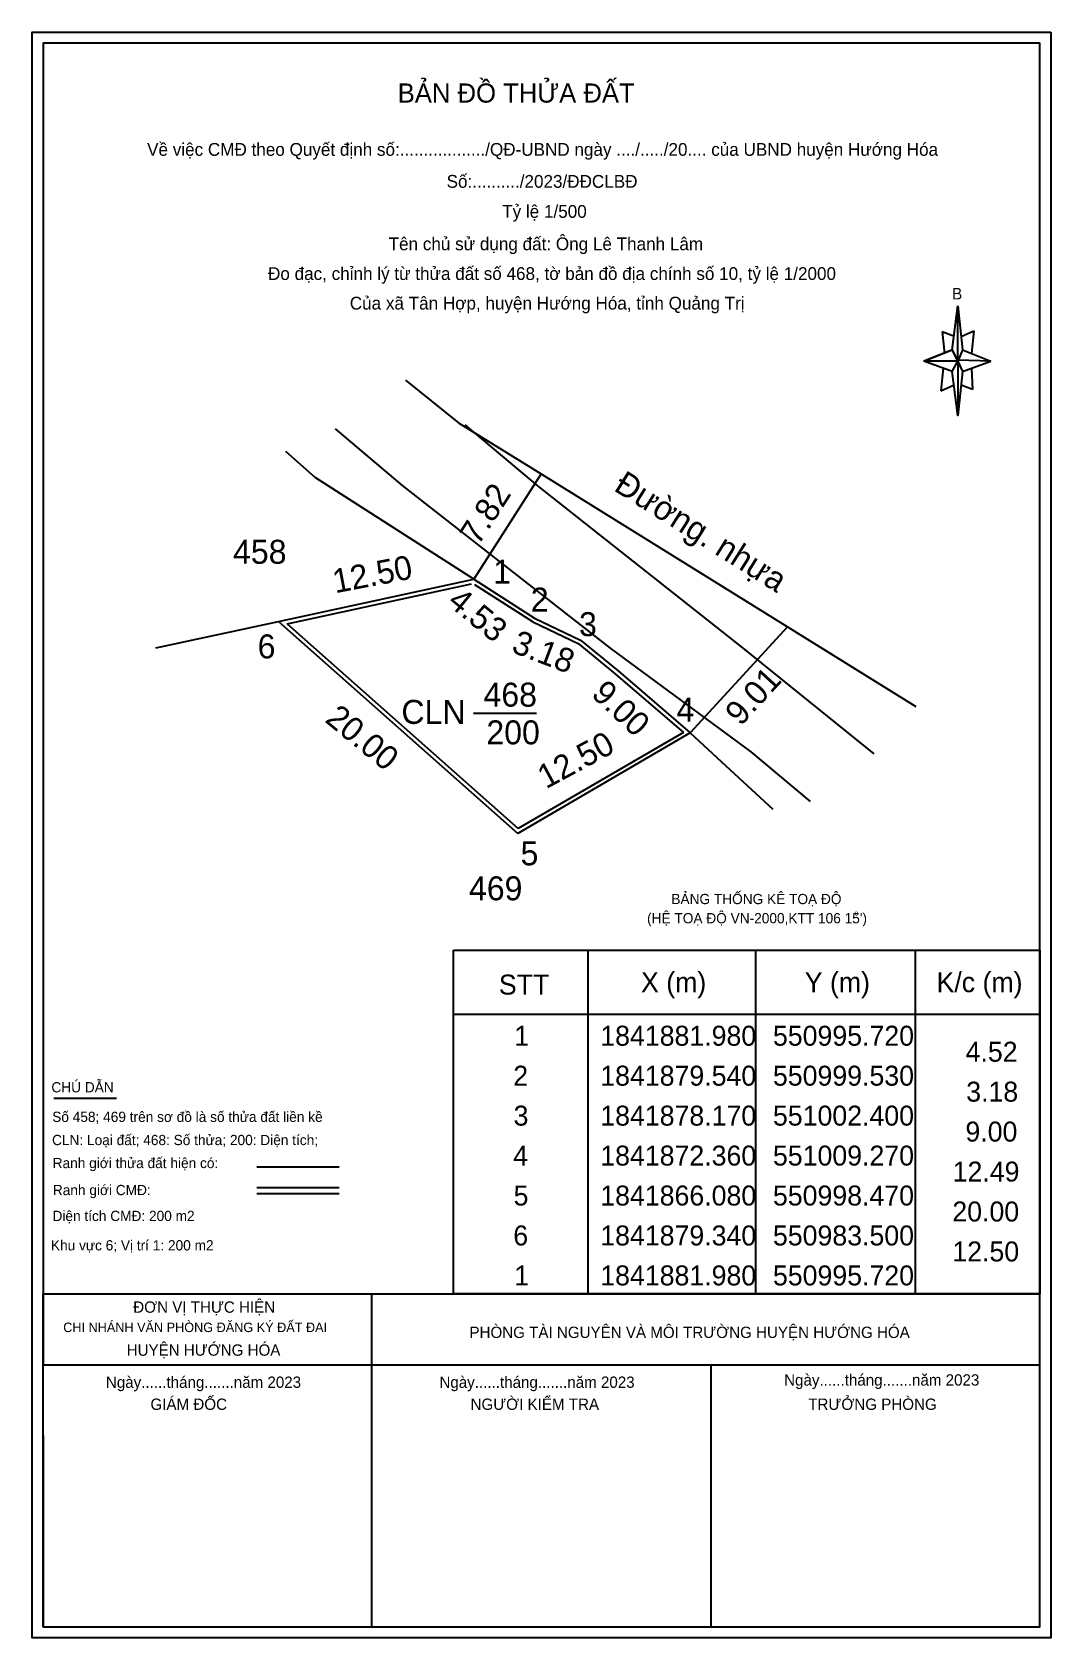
# Model space of a CAD drawing. Extents: x 550968 to 551032, y 1841816 to 1841916.
import ezdxf

# ---------------------------------------------------------------- set-up
doc = ezdxf.new("R2010")
doc.units = 0
for name, color, linetype in [('Level 10', 7, 'Continuous'), ('Level 22', 7, 'Continuous'), ('Level 5', 7, 'Continuous'), ('Level 63', 7, 'Continuous')]:
    doc.layers.add(name, color=color, linetype=linetype)

msp = doc.modelspace()

# ---------------------------------------------------------------- linework, layer by layer
at = {"layer": 'Level 10'}
for p, q in [((550983.5, 1841879.34), (550998.47, 1841866.08)), ((550984.04, 1841879.2), (550998.5, 1841866.38)), ((551015.36, 1841879), (551009.27, 1841872.36)), ((550995.7, 1841873.6), (550999.65, 1841873.6)), ((551009.27, 1841872.36), (550998.47, 1841866.08)), ((551008.84, 1841872.4), (550998.5, 1841866.38))]:
    msp.add_line(p, q, dxfattribs=at)
at = {"layer": 'Level 22'}
for p, q in [((551025.67, 1841896.33), (551026.03, 1841899.09)), ((551025.82, 1841897.18), (551025.04, 1841897.46)), ((551025.04, 1841897.46), (551025.18, 1841896.11)), ((551026.24, 1841897.18), (551027.02, 1841897.53)), ((551027.02, 1841897.53), (551026.88, 1841896.11)), ((551025.67, 1841896.33), (551023.9, 1841895.62)), ((551023.9, 1841895.62), (551025.67, 1841896.33)), ((551025.67, 1841894.98), (551023.9, 1841895.62)), ((551026.03, 1841895.62), (551023.9, 1841895.62)), ((551026.03, 1841895.62), (551025.67, 1841896.33)), ((551025.67, 1841896.33), (551026.31, 1841894.98)), ((551028.08, 1841895.62), (551026.03, 1841895.69)), ((551026.03, 1841895.69), (551026.03, 1841895.62)), ((551026.03, 1841895.62), (551026.31, 1841894.98)), ((551026.31, 1841896.33), (551028.08, 1841895.62)), ((551026.31, 1841894.98), (551028.08, 1841895.62)), ((551026.31, 1841894.98), (551028.08, 1841895.62)), ((551025.11, 1841895.19), (551024.97, 1841893.77)), ((551026.31, 1841894.98), (551026.03, 1841892.22)), ((551026.88, 1841895.19), (551026.95, 1841893.85)), ((551024.97, 1841893.77), (551025.75, 1841894.13)), ((551026.95, 1841893.85), (551026.24, 1841894.13)), ((550969.43, 1841849.51), (550973.35, 1841849.51)), ((550982.14, 1841845.22), (550987.3, 1841845.22)), ((550982.14, 1841843.91), (550987.3, 1841843.91)), ((550982.14, 1841843.55), (550987.3, 1841843.55)), ((550968.76, 1841837.26), (551031.16, 1841837.26)), ((550968.76, 1841816.43), (550968.76, 1841837.26)), ((550989.33, 1841832.83), (550989.33, 1841837.23)), ((551031.16, 1841816.43), (551031.16, 1841837.26)), ((550968.76, 1841832.83), (550989.33, 1841832.83)), ((550989.33, 1841832.83), (551010.58, 1841832.83)), ((550989.33, 1841816.43), (550989.33, 1841832.83)), ((551010.58, 1841832.83), (551031.16, 1841832.83)), ((551010.58, 1841816.43), (551010.58, 1841832.83)), ((550989.33, 1841816.43), (551010.58, 1841816.43))]:
    msp.add_line(p, q, dxfattribs=at)
for points in [[(551031.85, 1841916.22), (551031.85, 1841815.73), (550968.07, 1841815.73), (550968.07, 1841916.22), (551031.85, 1841916.22)], [(551031.16, 1841832.83), (551031.16, 1841915.53), (550968.76, 1841915.53), (550968.76, 1841832.83)], [(550995.17, 1841891.65), (550999.71, 1841887.82), (551012.54, 1841877.7), (551020.76, 1841871.05)], [(551016.8, 1841868.07), (551013.09, 1841871.18), (551004.29, 1841877.67), (550991.25, 1841887.84), (550987.07, 1841891.4)], [(550968.76, 1841828.39), (550968.76, 1841816.43), (550989.33, 1841816.43)], [(551010.58, 1841816.43), (551031.16, 1841816.43), (551031.16, 1841828.39)]]:
    msp.add_lwpolyline(points, dxfattribs=at)
for points in [[(551026.03, 1841899.09), (551026.31, 1841896.33), (551026.03, 1841895.62)], [(551026.03, 1841895.62), (551026.03, 1841892.22), (551025.67, 1841894.98)]]:
    msp.add_lwpolyline(points, close=True, dxfattribs=at)
at = {"layer": 'Level 5'}
for p, q in [((550985.79, 1841888.35), (550983.95, 1841889.98)), ((550999.94, 1841888.57), (550995.72, 1841881.98)), ((550995.72, 1841881.98), (550985.79, 1841888.35)), ((550983.5, 1841879.34), (550995.72, 1841881.98)), ((550984.04, 1841879.2), (550995.57, 1841881.7)), ((550995.72, 1841881.98), (550999.53, 1841879.54)), ((550995.76, 1841881.66), (550999.4, 1841879.33)), ((550999.53, 1841879.54), (551002.4, 1841878.17)), ((550975.82, 1841877.68), (550983.5, 1841879.34)), ((550999.42, 1841879.31), (551002.29, 1841877.94)), ((551002.24, 1841877.98), (551004.6, 1841876.05)), ((551002.4, 1841878.17), (551004.76, 1841876.24)), ((551004.6, 1841876.05), (551008.84, 1841872.4)), ((551004.76, 1841876.24), (551009.27, 1841872.36)), ((551009.27, 1841872.36), (551011.78, 1841870.06)), ((551011.78, 1841870.06), (551014.44, 1841867.6))]:
    msp.add_line(p, q, dxfattribs=at)
msp.add_lwpolyline([(550991.44, 1841894.45), (550994.77, 1841891.78), (551000, 1841888.53), (551023.39, 1841874.02)], dxfattribs=at)
at = {"layer": 'Level 63'}
for p, q in [((551002.86, 1841858.76), (551002.86, 1841837.26)), ((551013.36, 1841858.76), (551013.36, 1841837.26)), ((551023.36, 1841858.76), (551023.36, 1841837.26)), ((550994.46, 1841854.76), (551031.16, 1841854.76))]:
    msp.add_line(p, q, dxfattribs=at)
msp.add_lwpolyline([(550994.46, 1841858.76), (551031.16, 1841858.76), (551031.16, 1841837.26), (550994.46, 1841837.26)], close=True, dxfattribs=at)

# ---------------------------------------------------------------- texts
at = {"layer": 'Level 22'}
for s, height, p in [('BẢN ĐỒ THỬA ĐẤT', 1.2, (550990.96, 1841911.81)), ('Về việc CMĐ theo Quyết định số:................../QĐ-UBND ngày ..../...../20.... của UBND huyện Hướng Hóa', 0.8, (550975.27, 1841908.48)), ('Số:........../2023/ĐĐCLBĐ', 0.8, (550994.02, 1841906.48)), ('Tỷ lệ 1/500', 0.8, (550997.5, 1841904.6)), ('Tên chủ sử dụng đất: Ông Lê Thanh Lâm', 0.8, (550990.39, 1841902.57)), ('Đo đạc, chỉnh lý từ thửa đất số 468, tờ bản đồ địa chính số 10, tỷ lệ 1/2000', 0.8, (550982.84, 1841900.71)), ('Của xã Tân Hợp, huyện Hướng Hóa, tỉnh Quảng Trị', 0.8, (550987.96, 1841898.86)), ('B', 0.72, (551025.66, 1841899.49)), ('BẢNG THỐNG KÊ TOẠ ĐỘ', 0.64, (551008.09, 1841861.65)), ("(HỆ TOẠ ĐỘ VN-2000,KTT 106 15')", 0.64, (551006.57, 1841860.45)), ('o', 0.32, (551019.55, 1841860.94)), ('CHÚ DẪN', 0.64, (550969.28, 1841849.87)), ('Số 458; 469 trên sơ đồ là số thửa đất liền kề', 0.64, (550969.33, 1841848.02)), ('CLN: Loại đất; 468: Số thửa; 200: Diện tích;', 0.64, (550969.32, 1841846.57)), ('Ranh giới thửa đất hiện có:', 0.64, (550969.36, 1841845.13)), ('Ranh giới CMĐ:', 0.64, (550969.37, 1841843.44)), ('Diện tích CMĐ: 200 m2', 0.64, (550969.35, 1841841.82)), ('Khu vực 6; Vị trí 1: 200 m2', 0.64, (550969.25, 1841839.98)), ('ĐƠN VỊ THỰC HIỆN', 0.7086, (550974.4, 1841836.08)), ('CHI NHÁNH VĂN PHÒNG ĐĂNG KÝ ĐẤT ĐAI', 0.5928, (550970.02, 1841834.87)), ('PHÒNG TÀI NGUYÊN VÀ MÔI TRƯỜNG HUYỆN HƯỚNG HÓA', 0.7086, (550995.45, 1841834.5)), ('HUYỆN HƯỚNG HÓA', 0.7086, (550973.99, 1841833.39)), ('Ngày......tháng.......năm 2023', 0.7086, (550972.69, 1841831.38)), ('Ngày......tháng.......năm 2023', 0.7086, (550993.57, 1841831.38)), ('Ngày......tháng.......năm 2023', 0.7086, (551015.15, 1841831.52)), ('GIÁM ĐỐC', 0.709, (550975.48, 1841830)), ('NGƯỜI KIỂM TRA', 0.7086, (550995.52, 1841830)), ('TRƯỞNG PHÒNG', 0.7086, (551016.66, 1841830))]:
    msp.add_text(s, height=height, dxfattribs=at).set_placement(p)
at = {"layer": 'Level 5'}
for s, rotation, p in [('Đường. nhựa', 327.8618, (551004.42, 1841887.57)), ('7.82', 57.3323, (550996.01, 1841884.05)), ('12.50', 10.7794, (550987.04, 1841881.1)), ('4.53', 320.573, (550994, 1841880.43)), ('3.18', 339.1847, (550998.01, 1841877.44)), ('9.00', 316.723, (551003.01, 1841874.71)), ('9.01', 47.4189, (551012.43, 1841872.74)), ('20.00', 320.573, (550986.34, 1841873.1)), ('12.50', 28.3873, (551000.24, 1841868.83))]:
    msp.add_text(s, height=1.5, rotation=rotation, dxfattribs=at).set_placement(p)
for s, p in [('458', (550980.65, 1841882.95)), ('1', (550996.93, 1841881.7)), ('2', (550999.29, 1841879.96)), ('3', (551002.31, 1841878.42)), ('6', (550982.19, 1841877.03)), ('468', (550996.33, 1841874.01)), ('CLN', (550991.19, 1841872.93)), ('4', (551008.41, 1841873.07)), ('200', (550996.51, 1841871.65)), ('5', (550998.65, 1841864.08)), ('469', (550995.42, 1841861.89))]:
    msp.add_text(s, height=1.5, dxfattribs=at).set_placement(p)
at = {"layer": 'Level 63'}
for s, p in [('X (m)', (551006.19, 1841856.14)), ('Y (m)', (551016.44, 1841856.14)), ('K/c (m)', (551024.69, 1841856.14)), ('STT', (550997.29, 1841855.99)), (' 1', (550997.79, 1841852.79)), ('1841881.980', (551003.64, 1841852.79)), ('550995.720', (551014.45, 1841852.79)), ('4.52', (551026.51, 1841851.79)), (' 2', (550997.73, 1841850.29)), ('1841879.540', (551003.64, 1841850.29)), ('550999.530', (551014.45, 1841850.29)), ('3.18', (551026.55, 1841849.29)), (' 3', (550997.75, 1841847.79)), ('1841878.170', (551003.64, 1841847.79)), ('551002.400', (551014.45, 1841847.79)), ('9.00', (551026.5, 1841846.79)), (' 4', (550997.72, 1841845.29)), ('1841872.360', (551003.64, 1841845.29)), ('551009.270', (551014.45, 1841845.29)), ('12.49', (551025.7, 1841844.29)), (' 5', (550997.75, 1841842.79)), ('1841866.080', (551003.64, 1841842.79)), ('550998.470', (551014.45, 1841842.79)), ('20.00', (551025.68, 1841841.79)), (' 6', (550997.73, 1841840.29)), ('1841879.340', (551003.64, 1841840.29)), ('550983.500', (551014.45, 1841840.29)), ('12.50', (551025.68, 1841839.29)), (' 1', (550997.79, 1841837.79)), ('1841881.980', (551003.64, 1841837.79)), ('550995.720', (551014.45, 1841837.79))]:
    msp.add_text(s, height=1.25, dxfattribs=at).set_placement(p)

doc.saveas('drawing.dxf')
